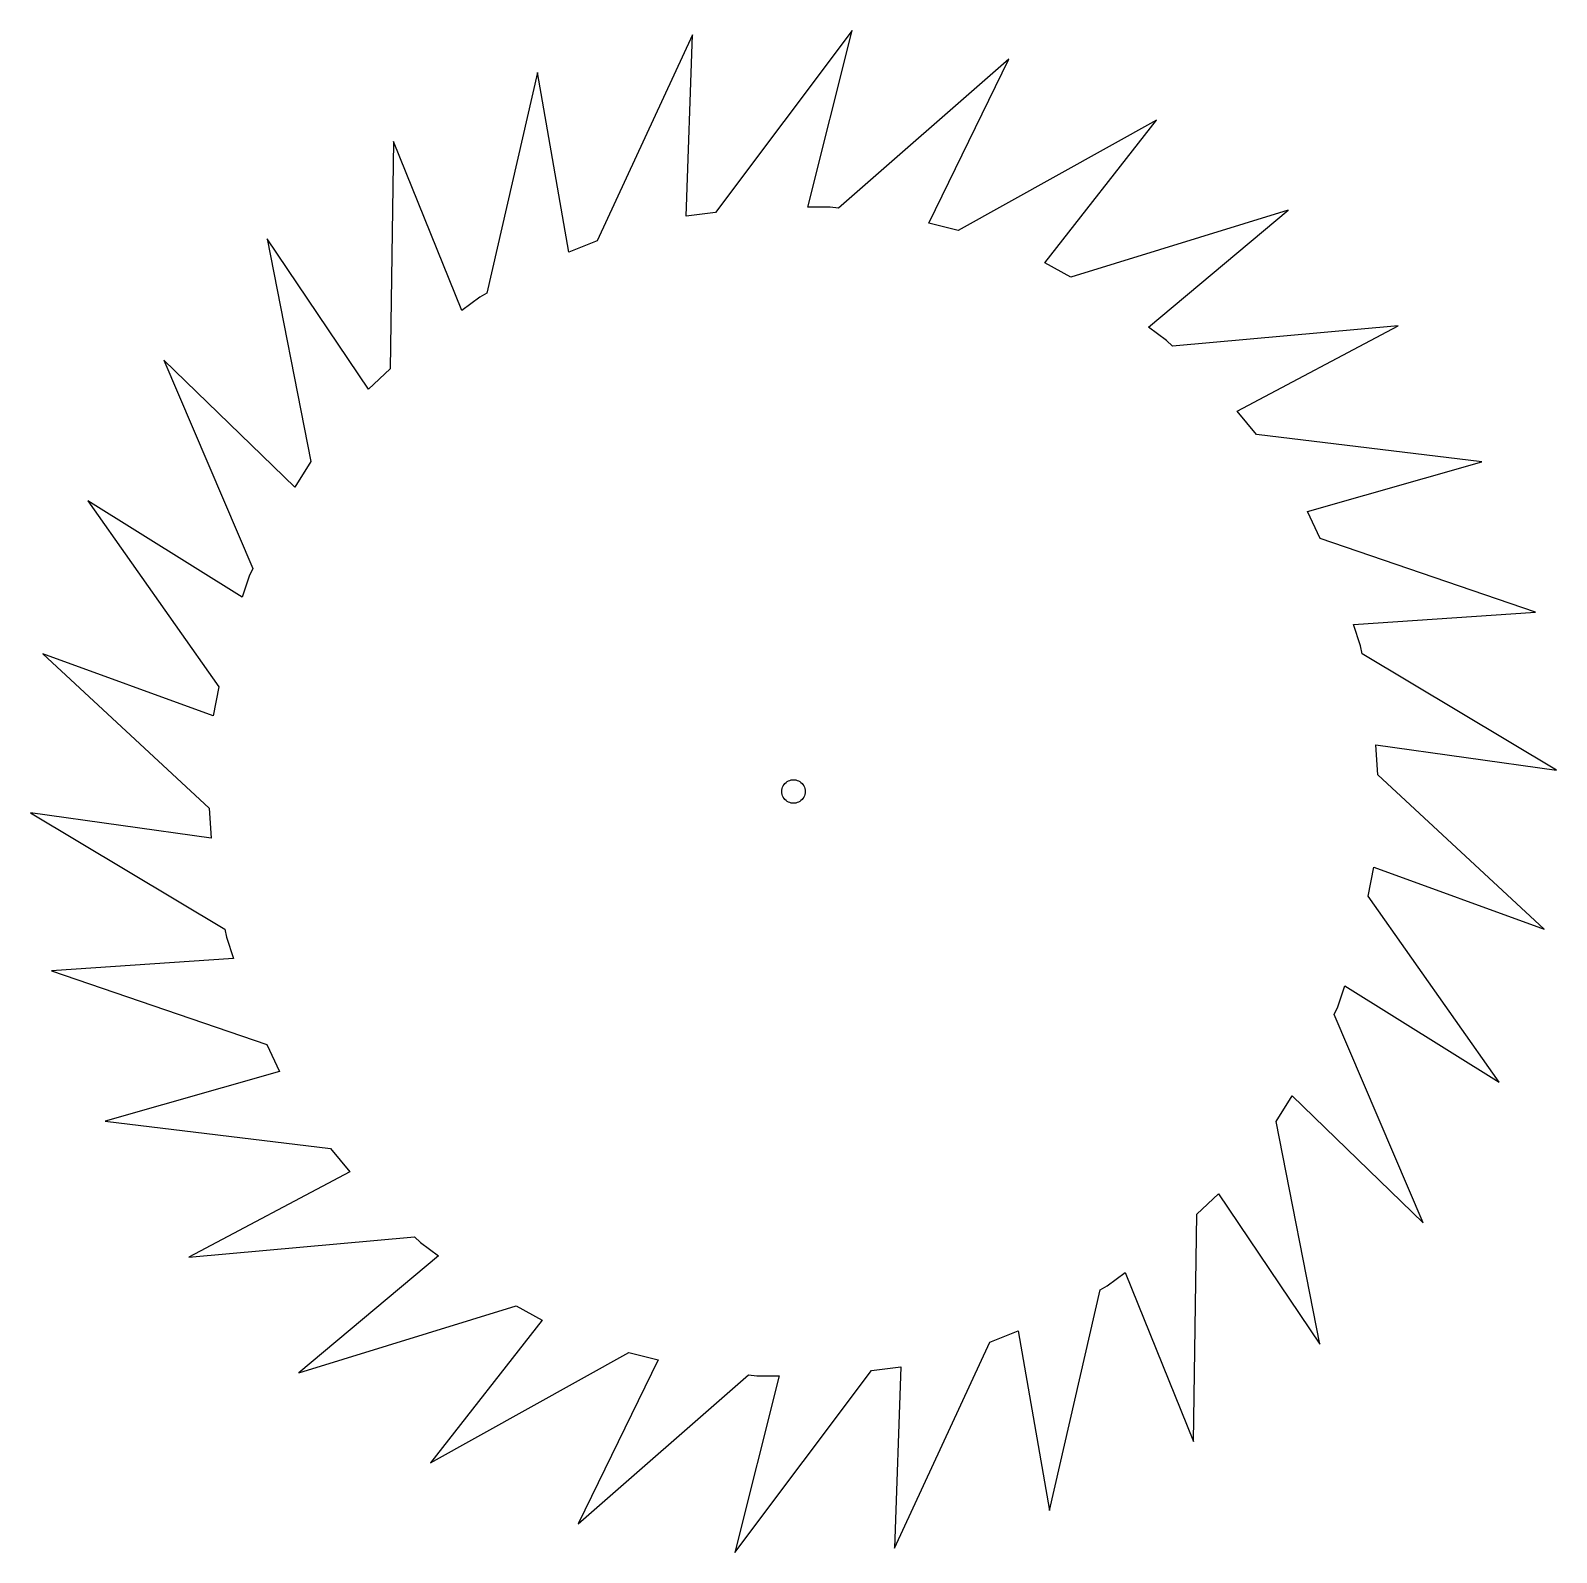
# Model space of a CAD drawing. Header units: metres. Extents: x -65 to 65, y -65 to 65.
import ezdxf

# ---------------------------------------------------------------- set-up
doc = ezdxf.new("R2010")
doc.units = ezdxf.units.M

msp = doc.modelspace()

# ---------------------------------------------------------------- linework, layer by layer
for p, q in [((-8.62352, 64.6191), (-16.7782, 47.0273)), ((-9.17389, 49.139), (-8.62352, 64.6191)), ((5, 65), (-6.65729, 49.4569)), ((1.22533, 49.9013), (5, 65)), ((-21.8701, 61.4141), (-26.1796, 42.5527)), ((-19.176, 46.0779), (-21.8701, 61.4141)), ((18.405, 62.54), (3.83214, 49.8138)), ((11.5703, 48.5492), (18.405, 62.54)), ((31.0056, 57.3468), (14.0681, 47.9078)), ((21.4613, 45.1466), (31.0056, 57.3468)), ((-34.1609, 55.525), (-34.4559, 36.0984)), ((-28.3399, 41.0912), (-34.1609, 55.525)), ((3.13951, 49.9013), (1.22533, 49.9013)), ((3.83214, 49.8138), (3.13951, 49.9013)), ((42.2511, 49.6472), (23.6842, 43.9246)), ((30.3226, 39.6508), (42.2511, 49.6472)), ((-6.65729, 49.4569), (-9.17389, 49.139)), ((14.0681, 47.9078), (11.5703, 48.5492)), ((-36.305, 34.362), (-44.9588, 47.2092)), ((-44.9588, 47.2092), (-41.2158, 28.1839)), ((-16.7782, 47.0273), (-19.176, 46.0779)), ((23.6842, 43.9246), (21.4613, 45.1466)), ((-26.7913, 42.2164), (-28.3399, 41.0912)), ((-26.1796, 42.5527), (-26.7913, 42.2164)), ((31.8712, 38.5257), (30.3226, 39.6508)), ((51.6501, 39.7778), (32.3801, 38.0477)), ((37.897, 32.4763), (51.6501, 39.7778)), ((32.3801, 38.0477), (31.8712, 38.5257)), ((-42.5976, 26.0065), (-53.7916, 36.8301)), ((-53.7916, 36.8301), (-46.1916, 19.0379)), ((-34.4559, 36.0984), (-36.305, 34.362)), ((39.5409, 30.4892), (37.897, 32.4763)), ((58.7916, 28.1699), (39.5409, 30.4892)), ((-41.2158, 28.1839), (-42.5976, 26.0065)), ((43.8991, 23.9097), (58.7916, 28.1699)), ((-47.0803, 16.5857), (-60.2736, 24.8414)), ((-60.2736, 24.8414), (-49.0936, 8.95155)), ((44.9791, 21.6145), (43.8991, 23.9097)), ((63.3638, 15.3308), (44.9791, 21.6145)), ((-46.4888, 18.4062), (-47.0803, 16.5857)), ((-46.1916, 19.0379), (-46.4888, 18.4062)), ((47.8376, 14.255), (63.3638, 15.3308)), ((48.4292, 12.4345), (47.8376, 14.255)), ((-49.5689, 6.45987), (-64.1213, 11.767)), ((-64.1213, 11.767), (-49.9104, -1.42473)), ((48.56, 11.7487), (48.4292, 12.4345)), ((65.1666, 1.82173), (48.56, 11.7487)), ((-49.0936, 8.95155), (-49.5689, 6.45987)), ((49.9104, 1.42473), (49.7484, 3.99855)), ((49.7484, 3.99855), (65.1666, 1.82173)), ((64.1213, -11.767), (49.9104, 1.42473)), ((-1, 0), (-0.992111, 0.12532)), ((-0.992111, -0.12532), (-1, 0)), ((-0.992111, 0.12532), (-0.968582, 0.248688)), ((-0.968582, 0.248688), (-0.929764, 0.368118)), ((-0.929764, 0.368118), (-0.876297, 0.48175)), ((-0.876297, 0.48175), (-0.809006, 0.587784)), ((-0.809006, 0.587784), (-0.728958, 0.68454)), ((-0.728958, 0.68454), (-0.637421, 0.770508)), ((-0.637421, 0.770508), (-0.535812, 0.844315)), ((-0.535812, 0.844315), (-0.425766, 0.904816)), ((-0.425766, 0.904816), (-0.309006, 0.95105)), ((-0.309006, 0.95105), (-0.187378, 0.982285)), ((-0.187378, 0.982285), (-0.06279, 0.998016)), ((-0.06279, 0.998016), (0.06279, 0.998016)), ((0.06279, 0.998016), (0.187378, 0.982285)), ((0.187378, 0.982285), (0.309006, 0.95105)), ((0.309006, 0.95105), (0.425766, 0.904816)), ((0.425766, 0.904816), (0.535812, 0.844315)), ((0.535812, 0.844315), (0.637421, 0.770508)), ((0.637421, 0.770508), (0.728958, 0.68454)), ((0.728958, 0.68454), (0.809006, 0.587784)), ((0.809006, 0.587784), (0.876297, 0.48175)), ((0.876297, 0.48175), (0.929764, 0.368118)), ((0.929764, 0.368118), (0.968582, 0.248688)), ((0.968582, 0.248688), (0.992111, 0.12532)), ((0.992111, 0.12532), (1, 0)), ((1, 0), (0.992111, -0.12532)), ((-0.968582, -0.248688), (-0.992111, -0.12532)), ((-0.929764, -0.368118), (-0.968582, -0.248688)), ((-0.876297, -0.48175), (-0.929764, -0.368118)), ((-0.809006, -0.587784), (-0.876297, -0.48175)), ((-0.728958, -0.68454), (-0.809006, -0.587784)), ((-0.637421, -0.770508), (-0.728958, -0.68454)), ((-0.535812, -0.844315), (-0.637421, -0.770508)), ((-0.425766, -0.904816), (-0.535812, -0.844315)), ((-0.309006, -0.95105), (-0.425766, -0.904816)), ((-0.187378, -0.982285), (-0.309006, -0.95105)), ((-0.06279, -0.998016), (-0.187378, -0.982285)), ((0.06279, -0.998016), (-0.06279, -0.998016)), ((0.187378, -0.982285), (0.06279, -0.998016)), ((0.309006, -0.95105), (0.187378, -0.982285)), ((0.425766, -0.904816), (0.309006, -0.95105)), ((0.535812, -0.844315), (0.425766, -0.904816)), ((0.637421, -0.770508), (0.535812, -0.844315)), ((0.728958, -0.68454), (0.637421, -0.770508)), ((0.809006, -0.587784), (0.728958, -0.68454)), ((0.876297, -0.48175), (0.809006, -0.587784)), ((0.929764, -0.368118), (0.876297, -0.48175)), ((0.968582, -0.248688), (0.929764, -0.368118)), ((0.992111, -0.12532), (0.968582, -0.248688)), ((-49.7484, -3.99855), (-65.1666, -1.82173)), ((-65.1666, -1.82173), (-48.56, -11.7487)), ((-49.9104, -1.42473), (-49.7484, -3.99855)), ((49.0936, -8.95155), (49.5689, -6.45987)), ((49.5689, -6.45987), (64.1213, -11.767)), ((60.2736, -24.8414), (49.0936, -8.95155)), ((-48.56, -11.7487), (-48.4292, -12.4345)), ((-48.4292, -12.4345), (-47.8376, -14.255)), ((-47.8376, -14.255), (-63.3638, -15.3308)), ((-63.3638, -15.3308), (-44.9791, -21.6145)), ((46.4888, -18.4062), (47.0803, -16.5857)), ((47.0803, -16.5857), (60.2736, -24.8414)), ((46.1916, -19.0379), (46.4888, -18.4062)), ((53.7916, -36.8301), (46.1916, -19.0379)), ((-44.9791, -21.6145), (-43.8991, -23.9097)), ((-43.8991, -23.9097), (-58.7916, -28.1699)), ((41.2158, -28.1839), (42.5976, -26.0065)), ((42.5976, -26.0065), (53.7916, -36.8301)), ((-58.7916, -28.1699), (-39.5409, -30.4892)), ((44.9588, -47.2092), (41.2158, -28.1839)), ((-39.5409, -30.4892), (-37.897, -32.4763)), ((-37.897, -32.4763), (-51.6501, -39.7778)), ((34.4559, -36.0984), (36.305, -34.362)), ((36.305, -34.362), (44.9588, -47.2092)), ((34.1609, -55.525), (34.4559, -36.0984)), ((-51.6501, -39.7778), (-32.3801, -38.0477)), ((-32.3801, -38.0477), (-31.8712, -38.5257)), ((-31.8712, -38.5257), (-30.3226, -39.6508)), ((-30.3226, -39.6508), (-42.2511, -49.6472)), ((26.7913, -42.2164), (28.3399, -41.0912)), ((28.3399, -41.0912), (34.1609, -55.525)), ((21.8701, -61.4141), (26.1796, -42.5527)), ((26.1796, -42.5527), (26.7913, -42.2164)), ((-42.2511, -49.6472), (-23.6842, -43.9246)), ((-23.6842, -43.9246), (-21.4613, -45.1466)), ((-21.4613, -45.1466), (-31.0056, -57.3468)), ((16.7782, -47.0273), (19.176, -46.0779)), ((19.176, -46.0779), (21.8701, -61.4141)), ((-31.0056, -57.3468), (-14.0681, -47.9078)), ((-14.0681, -47.9078), (-11.5703, -48.5492)), ((8.62352, -64.6191), (16.7782, -47.0273)), ((-11.5703, -48.5492), (-18.405, -62.54)), ((-5, -65), (6.65729, -49.4569)), ((6.65729, -49.4569), (9.17389, -49.139)), ((9.17389, -49.139), (8.62352, -64.6191)), ((-18.405, -62.54), (-3.83214, -49.8138)), ((-1.22533, -49.9013), (-5, -65)), ((-3.83214, -49.8138), (-3.13951, -49.9013)), ((-3.13951, -49.9013), (-1.22533, -49.9013))]:
    msp.add_line(p, q)

doc.saveas('drawing.dxf')
